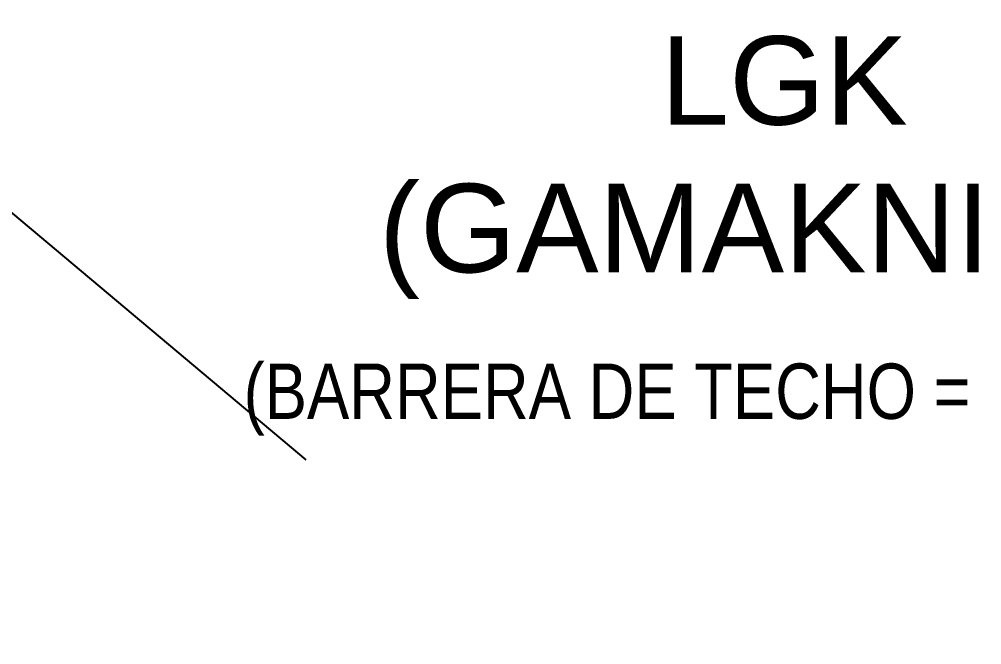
# Model space of a CAD drawing. Header units: metres. Extents: x -22 to 564, y 0 to 143.
# Drawn here: x 23.439 to 26.048, y 37.783 to 39.478 of the extents above; entities that cross this region are included whole.
import ezdxf
from ezdxf.xclip import XClip

# ---------------------------------------------------------------- set-up
doc = ezdxf.new("R2010")
doc.units = ezdxf.units.M
doc.header["$XCLIPFRAME"] = 2
doc.linetypes.add('XREF PB NEURO-ONCOLOGIA$0$XREF PB NEURO-ONCOLOGIA$0$Dash 1_5mm', pattern=[3, 1.5, -1.5])
for name, color, linetype in [('TEXTO', 7, 'Continuous'), ('XREF  PB CONJ$0$PARQUE', 251, 'Continuous'), ('XREF PB NEURO-ONCOLOGIA$0$CANCELES', 1, 'Continuous')]:
    doc.layers.add(name, color=color, linetype=linetype)
doc.styles.add('100 LOCALES 25', font='arial.ttf', dxfattribs={"height": 0.25})

# ---------------------------------------------------------------- blocks, each defined once
blk = doc.blocks.new('XREF PB NEURO-ONCOLOGIA')
at = {"layer": 'XREF PB NEURO-ONCOLOGIA$0$CANCELES', "color": 1, "linetype": 'XREF PB NEURO-ONCOLOGIA$0$XREF PB NEURO-ONCOLOGIA$0$Dash 1_5mm', "true_color": 0xff0000}
blk.add_line((2.8817, 18.9862), (5.7316, 22.3825), dxfattribs=at)
blk = doc.blocks.new('XREF  PB CONJ')
at = {"layer": 'XREF  PB CONJ$0$PARQUE', "true_color": 0x136734}
h = blk.add_hatch(dxfattribs=at)
h.set_pattern_fill('CROSS', color=116, scale=0.02, angle=90)
edge = h.paths.add_edge_path()
edge.add_line((3.5883, 104.6056), (1.6936, 104.3684))
edge.add_line((1.6936, 104.3684), (2.4784, 17.6083))
edge.add_line((2.4784, 17.6083), (97.731, 17.9336))
edge.add_arc((97.7247, 19.237), 1.3034, 270.2752, 363.1006)
edge.add_line((99.0262, 19.3075), (96.4762, 19.3078))
edge.add_line((96.4762, 19.3078), (96.602, 20.224))
edge.add_line((96.602, 20.224), (62.4128, 20.224))
edge.add_arc((58.6329, 24.6535), 5.8231, 229.52466, 310.47534, ccw=False)
edge.add_line((54.8531, 20.224), (26.2527, 20.2188))
edge.add_line((26.2527, 20.2188), (4.2837, 20.0304))
edge.add_line((4.2837, 20.0304), (4.055, 46.6913))
edge.add_line((4.055, 46.6913), (2.3881, 46.6912))
edge.add_line((2.3881, 46.6912), (2.3881, 54.8033))
edge.add_line((2.3881, 54.8033), (3.9854, 54.8034))
edge.add_line((3.9854, 54.8034), (3.7464, 82.6679))
edge.add_line((3.7464, 82.6679), (3.6185, 95.2556))
edge.add_line((3.6185, 95.2556), (3.5883, 104.6056))

msp = doc.modelspace()

# ---------------------------------------------------------------- block references
at = {"rotation": 90}
msp.add_blockref('XREF PB NEURO-ONCOLOGIA', (45.501, 33.4734), dxfattribs=at)

# ---------------------------------------------------------------- next in the draw order: texts
at = {"layer": 'TEXTO', "color": 0, "insert": (25.5125, 39.4319, 0.0042), "char_height": 0.24, "width": 4.352385, "attachment_point": 2, "style": '100 LOCALES 25'}
msp.add_mtext('LGK\\P(GAMAKNIFE)', dxfattribs=at)

# ---------------------------------------------------------------- next in the draw order: block references
ref = msp.add_blockref('XREF  PB CONJ', (67.8976, 28.71, 0), dxfattribs=dict(rotation=89.50849308405942))
XClip(ref).set_block_clipping_path([(-2.936402334, 82.9334608569), (21.1250270707, 82.9334608569), (21.1250270707, 49.0397586863), (26.6296707885, 49.0397586863), (26.6284018429, 17.4712422498), (-2.8531787476, 17.4341989701)])

# ---------------------------------------------------------------- next in the draw order: texts
at = {"layer": 'TEXTO', "color": 0, "insert": (25.3381, 38.5447), "char_height": 0.15, "width": 4.171281, "attachment_point": 2, "style": '100 LOCALES 25'}
msp.add_mtext('{\\fArial Narrow|b0|i0|c0|p34;(BARRERA DE TECHO = 70 CM)}', dxfattribs=at)

doc.saveas('drawing.dxf')
